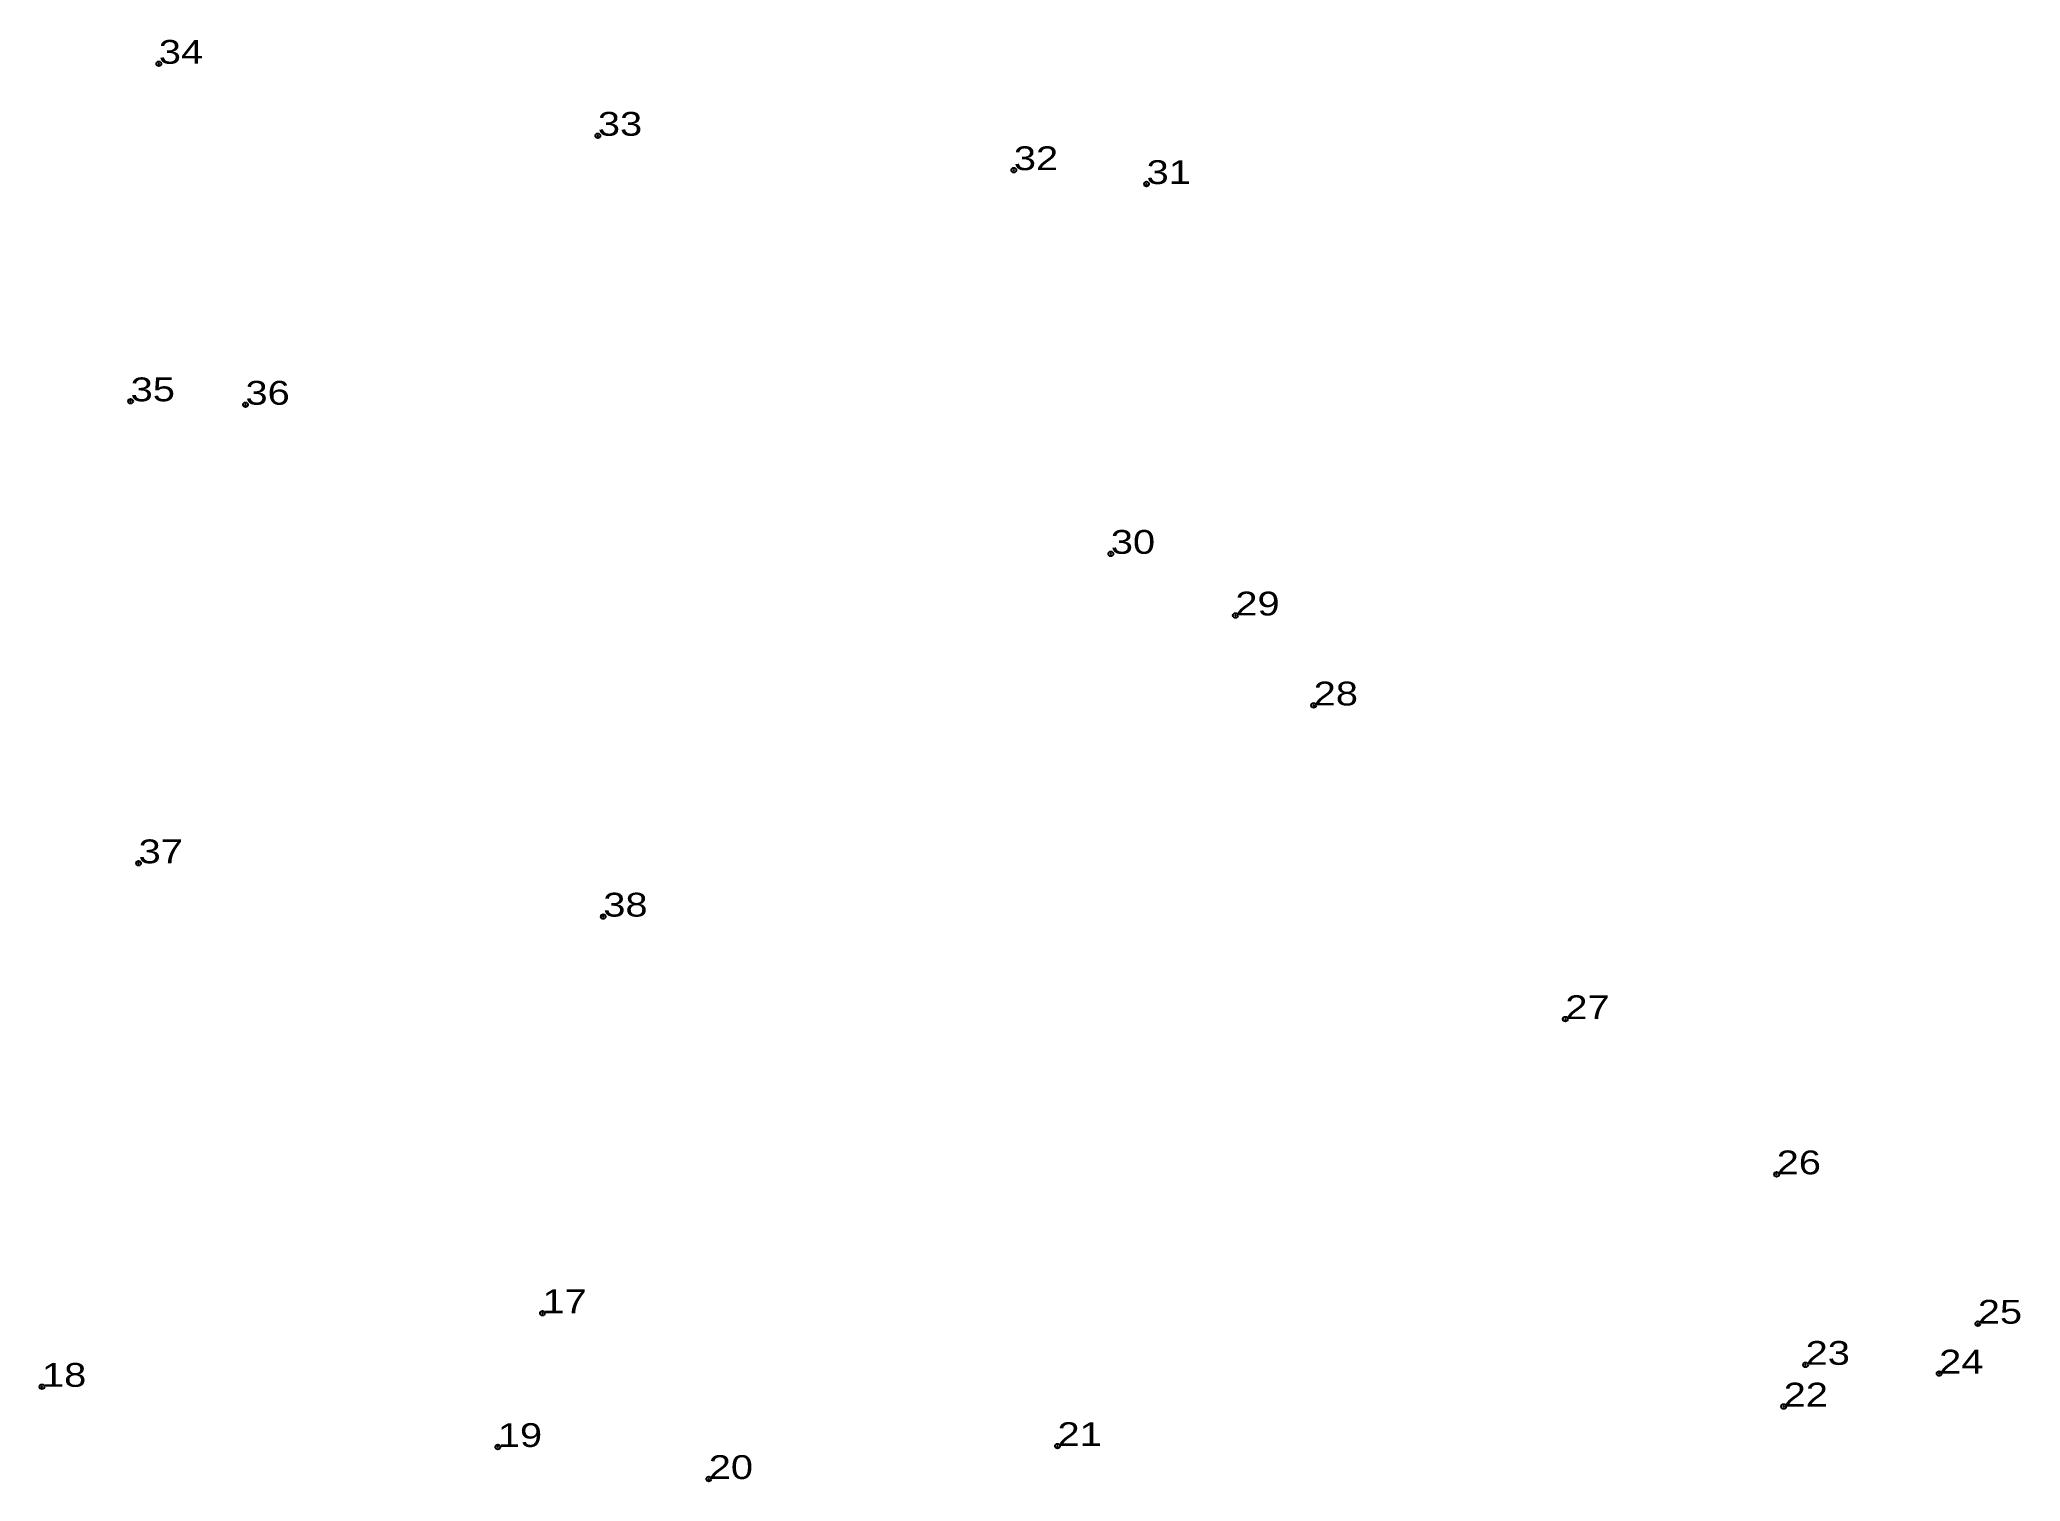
# Model space of a CAD drawing. Header units: metres. Extents: x 534094 to 535714, y 1849611 to 1851880.
# Drawn here: x 534093.5 to 534243.2, y 1849610.7 to 1849719.7 of the extents above.
import ezdxf

# ---------------------------------------------------------------- set-up
doc = ezdxf.new("R2010")
doc.units = ezdxf.units.M
doc.header["$LTSCALE"] = 0.72
doc.header["$PDMODE"] = 32
doc.header["$PDSIZE"] = 0.36
doc.layers.add('12', color=7, linetype='Continuous')
doc.layers.add('7', color=7, linetype='Continuous')

msp = doc.modelspace()

# ---------------------------------------------------------------- linework, layer by layer
at = {"layer": '7'}
for p in [(534102.51, 1849717.86), (534135.69, 1849712.42), (534167.13, 1849709.82), (534177.16, 1849708.77), (534100.38, 1849692.35), (534109.06, 1849692.09), (534174.46, 1849680.82), (534183.87, 1849676.16), (534189.79, 1849669.36), (534100.98, 1849657.43), (534136.1, 1849653.4), (534208.81, 1849645.65), (534224.78, 1849633.92), (534131.5, 1849623.42), (534239.98, 1849622.63), (534226.97, 1849619.52), (534093.68, 1849617.86), (534237.06, 1849618.86), (534225.31, 1849616.37), (534128.13, 1849613.31), (534170.43, 1849613.38), (534144.07, 1849610.89)]:
    msp.add_point(p, dxfattribs=at)

# ---------------------------------------------------------------- texts
at = {"layer": '12', "width": 1.25}
for s, p in [('34', (534102.51, 1849717.86)), ('33', (534135.69, 1849712.42)), ('32', (534167.13, 1849709.82)), ('31', (534177.16, 1849708.77)), ('35', (534100.38, 1849692.35)), ('36', (534109.06, 1849692.09)), ('30', (534174.46, 1849680.82)), ('29', (534183.87, 1849676.16)), ('28', (534189.79, 1849669.36)), ('37', (534100.98, 1849657.43)), ('38', (534136.1, 1849653.4)), ('27', (534208.81, 1849645.65)), ('26', (534224.78, 1849633.92)), ('17', (534131.5, 1849623.42)), ('25', (534239.98, 1849622.63)), ('23', (534226.97, 1849619.52)), ('18', (534093.68, 1849617.86)), ('24', (534237.06, 1849618.86)), ('22', (534225.31, 1849616.37)), ('19', (534128.13, 1849613.31)), ('21', (534170.43, 1849613.38)), ('20', (534144.07, 1849610.89))]:
    msp.add_text(s, height=1.8, dxfattribs=at).set_placement(p)

doc.saveas('drawing.dxf')
